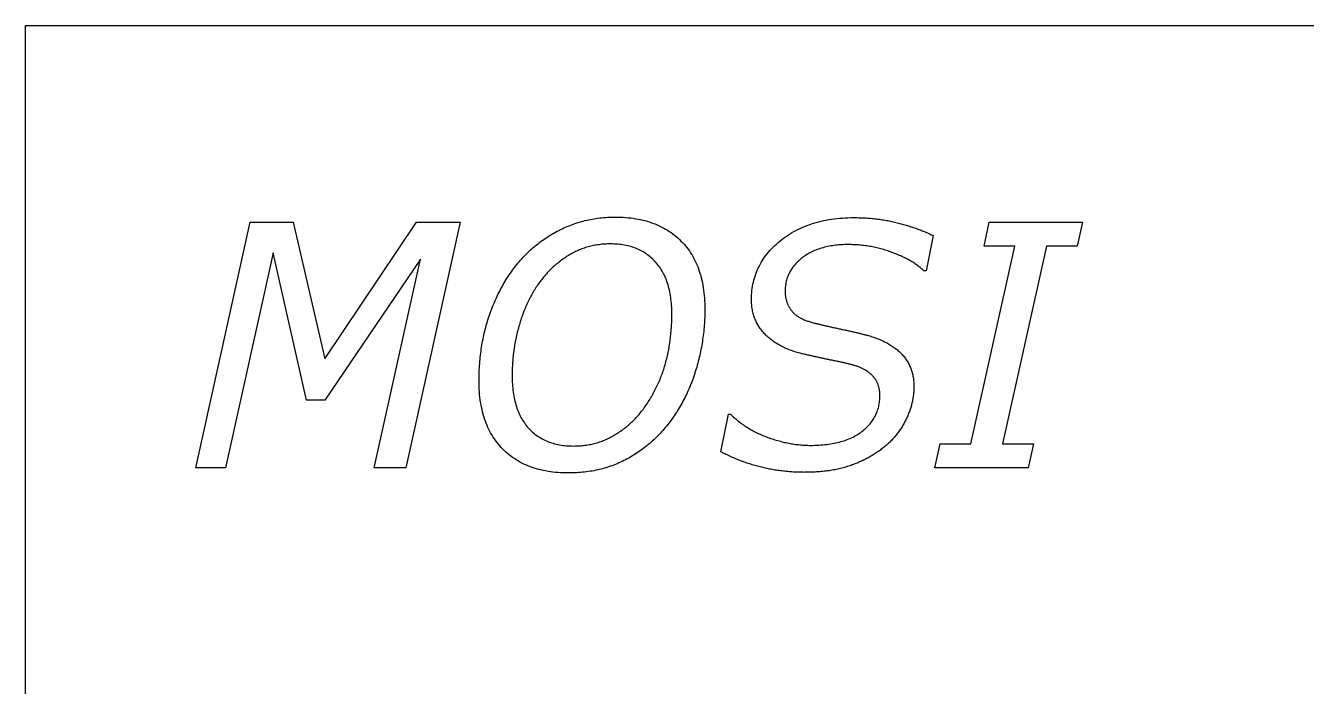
# Model space of a CAD drawing. Extents: x 0.1 to 5.4, y -0.8 to 9.9.
# Drawn here: x 0.074 to 2.662, y 8.592 to 9.926 of the extents above; entities that cross this region are included whole.
import ezdxf

# ---------------------------------------------------------------- set-up
doc = ezdxf.new("R2010")
doc.units = 0
doc.layers.add('CAPA_1', color=7, linetype='CONTINUOUS')

msp = doc.modelspace()

# ---------------------------------------------------------------- linework, layer by layer
at = {"layer": 'CAPA_1', "color": 7}
for points in [[(0.0738, 9.9262), (2.728, 9.9262), (2.728, 0.0738), (0.0738, 0.0738)], [(0.8421, 9.0329), (0.7782, 9.0329), (0.8721, 9.4546), (0.6789, 9.1696), (0.6412, 9.1696), (0.5742, 9.4676), (0.4777, 9.0329), (0.418, 9.0329), (0.5279, 9.5292), (0.6147, 9.5292), (0.6789, 9.2529), (0.8641, 9.5292), (0.952, 9.5292)], [(2.1001, 9.0329), (1.9116, 9.0329), (1.9222, 9.0813), (1.9845, 9.0813), (2.0732, 9.4809), (2.011, 9.4809), (2.0215, 9.5292), (2.2099, 9.5292), (2.1994, 9.4809), (2.1371, 9.4809), (2.0483, 9.0813), (2.1106, 9.0813)], [(1.4467, 9.3536)]]:
    msp.add_lwpolyline(points, close=True, dxfattribs=at)
for points in [[(1.1516, 9.5126), (1.1549, 9.5143), (1.1583, 9.516), (1.1617, 9.5176), (1.1652, 9.5191), (1.1686, 9.5206), (1.1721, 9.522), (1.1756, 9.5234), (1.1791, 9.5247), (1.1826, 9.526), (1.1862, 9.5272), (1.1898, 9.5283), (1.1934, 9.5294), (1.197, 9.5305), (1.2006, 9.5314), (1.2043, 9.5324), (1.2079, 9.5332), (1.2116, 9.5341), (1.2154, 9.5348), (1.2191, 9.5355), (1.2229, 9.5362), (1.2266, 9.5367), (1.2304, 9.5373), (1.2343, 9.5378), (1.2381, 9.5382), (1.242, 9.5385), (1.2459, 9.5389), (1.2498, 9.5391), (1.2537, 9.5393), (1.2576, 9.5394), (1.2616, 9.5395), (1.2656, 9.5396)], [(1.2656, 9.5396), (1.271, 9.5395), (1.2763, 9.5394), (1.2816, 9.5391), (1.2868, 9.5387), (1.2919, 9.5383), (1.297, 9.5377), (1.3019, 9.5371), (1.3068, 9.5363), (1.3117, 9.5355), (1.3164, 9.5345), (1.3211, 9.5335), (1.3256, 9.5323), (1.3302, 9.5311), (1.3346, 9.5297), (1.339, 9.5282), (1.3432, 9.5267), (1.3475, 9.525), (1.3516, 9.5233), (1.3556, 9.5214), (1.3596, 9.5194), (1.3635, 9.5174), (1.3674, 9.5152), (1.3711, 9.513), (1.3748, 9.5106), (1.3784, 9.5081), (1.3819, 9.5056), (1.3854, 9.5029), (1.3888, 9.5001), (1.3921, 9.4973), (1.3953, 9.4943), (1.3984, 9.4912)], [(1.5984, 9.4911), (1.6021, 9.4941), (1.6059, 9.497), (1.6099, 9.4998), (1.6138, 9.5025), (1.6179, 9.5052), (1.622, 9.5077), (1.6262, 9.5101), (1.6304, 9.5124), (1.6347, 9.5146), (1.6391, 9.5167), (1.6436, 9.5187), (1.6481, 9.5207), (1.6527, 9.5225), (1.6574, 9.5242), (1.6621, 9.5258), (1.667, 9.5274), (1.6718, 9.5288), (1.6768, 9.5301), (1.6818, 9.5313), (1.6869, 9.5325), (1.6921, 9.5335), (1.6973, 9.5344), (1.7026, 9.5353), (1.708, 9.536), (1.7134, 9.5367), (1.7189, 9.5372), (1.7245, 9.5376), (1.7301, 9.538), (1.7358, 9.5382), (1.7416, 9.5384), (1.7475, 9.5384)], [(1.7475, 9.5384), (1.7507, 9.5384), (1.7539, 9.5384), (1.757, 9.5383), (1.7602, 9.5382), (1.7633, 9.5381), (1.7664, 9.538), (1.7695, 9.5379), (1.7726, 9.5377), (1.7756, 9.5375), (1.7787, 9.5373), (1.7817, 9.537), (1.7847, 9.5368), (1.7876, 9.5365), (1.7906, 9.5362), (1.7935, 9.5358), (1.7964, 9.5355), (1.7993, 9.5351), (1.8022, 9.5347), (1.8051, 9.5343), (1.8079, 9.5338), (1.8107, 9.5334), (1.8135, 9.5329), (1.8163, 9.5324), (1.8191, 9.5318), (1.8218, 9.5313), (1.8245, 9.5307), (1.8272, 9.5301), (1.8299, 9.5294), (1.8326, 9.5288), (1.8352, 9.5281), (1.8379, 9.5274)], [(1.8379, 9.5274), (1.8405, 9.5267), (1.8431, 9.526), (1.8457, 9.5253), (1.8482, 9.5246), (1.8508, 9.5239), (1.8533, 9.5231), (1.8557, 9.5224), (1.8582, 9.5216), (1.8606, 9.5209), (1.863, 9.5201), (1.8654, 9.5193), (1.8678, 9.5186), (1.8701, 9.5178), (1.8724, 9.517), (1.8747, 9.5162), (1.877, 9.5153), (1.8792, 9.5145), (1.8815, 9.5137), (1.8837, 9.5128), (1.8858, 9.512), (1.888, 9.5111), (1.8901, 9.5103), (1.8922, 9.5094), (1.8943, 9.5085), (1.8963, 9.5076), (1.8983, 9.5067), (1.9004, 9.5058), (1.9023, 9.5049), (1.9043, 9.5039), (1.9062, 9.503), (1.9081, 9.5021)], [(1.0647, 9.4413), (1.067, 9.4441), (1.0693, 9.447), (1.0717, 9.4497), (1.074, 9.4525), (1.0765, 9.4552), (1.0789, 9.4579), (1.0814, 9.4605), (1.0839, 9.4631), (1.0865, 9.4657), (1.0891, 9.4682), (1.0917, 9.4707), (1.0944, 9.4731), (1.0971, 9.4756), (1.0998, 9.4779), (1.1026, 9.4803), (1.1054, 9.4826), (1.1082, 9.4848), (1.1111, 9.4871), (1.114, 9.4892), (1.1169, 9.4914), (1.1199, 9.4935), (1.1229, 9.4956), (1.126, 9.4976), (1.1291, 9.4996), (1.1322, 9.5016), (1.1353, 9.5035), (1.1385, 9.5054), (1.1417, 9.5073), (1.145, 9.5091), (1.1483, 9.5108), (1.1516, 9.5126)], [(1.9081, 9.5021), (1.8938, 9.4311), (1.8893, 9.4311)], [(1.2557, 9.4853), (1.2527, 9.4853), (1.2498, 9.4852), (1.2469, 9.4851), (1.244, 9.4849), (1.2412, 9.4847), (1.2383, 9.4845), (1.2355, 9.4842), (1.2327, 9.4838), (1.2299, 9.4834), (1.2271, 9.483), (1.2244, 9.4825), (1.2217, 9.482), (1.219, 9.4814), (1.2163, 9.4808), (1.2136, 9.4802), (1.2109, 9.4794), (1.2083, 9.4787), (1.2057, 9.4779), (1.2031, 9.477), (1.2005, 9.4762), (1.1979, 9.4752), (1.1954, 9.4742), (1.1928, 9.4732), (1.1903, 9.4721), (1.1878, 9.471), (1.1854, 9.4698), (1.1829, 9.4686), (1.1805, 9.4674), (1.1781, 9.4661), (1.1757, 9.4647), (1.1733, 9.4633)], [(1.347, 9.4486), (1.3449, 9.4509), (1.3427, 9.4532), (1.3405, 9.4554), (1.3382, 9.4575), (1.3358, 9.4595), (1.3334, 9.4614), (1.331, 9.4633), (1.3285, 9.4651), (1.3259, 9.4668), (1.3233, 9.4685), (1.3206, 9.47), (1.3179, 9.4715), (1.3151, 9.4729), (1.3123, 9.4743), (1.3094, 9.4755), (1.3064, 9.4767), (1.3034, 9.4778), (1.3004, 9.4788), (1.2973, 9.4798), (1.2941, 9.4807), (1.2909, 9.4815), (1.2876, 9.4822), (1.2843, 9.4829), (1.2809, 9.4834), (1.2774, 9.4839), (1.274, 9.4843), (1.2704, 9.4847), (1.2668, 9.485), (1.2632, 9.4851), (1.2594, 9.4853), (1.2557, 9.4853)], [(1.3984, 9.4912), (1.4015, 9.4881), (1.4045, 9.4849), (1.4073, 9.4815), (1.4101, 9.4781), (1.4127, 9.4747), (1.4153, 9.4711), (1.4178, 9.4674), (1.4201, 9.4637), (1.4224, 9.4598), (1.4245, 9.4559), (1.4266, 9.4519), (1.4285, 9.4478), (1.4304, 9.4436), (1.4322, 9.4394), (1.4338, 9.435), (1.4354, 9.4306), (1.4368, 9.4261), (1.4382, 9.4214), (1.4394, 9.4167), (1.4406, 9.412), (1.4416, 9.4071), (1.4426, 9.4021), (1.4434, 9.3971), (1.4442, 9.3919), (1.4448, 9.3867), (1.4454, 9.3814), (1.4459, 9.376), (1.4462, 9.3705), (1.4465, 9.365), (1.4466, 9.3593), (1.4467, 9.3536)], [(1.5409, 9.3731), (1.5409, 9.3777), (1.5411, 9.3822), (1.5414, 9.3867), (1.5418, 9.3911), (1.5424, 9.3954), (1.543, 9.3997), (1.5438, 9.404), (1.5447, 9.4082), (1.5457, 9.4123), (1.5468, 9.4164), (1.5481, 9.4205), (1.5495, 9.4245), (1.551, 9.4285), (1.5526, 9.4324), (1.5543, 9.4362), (1.5562, 9.44), (1.5582, 9.4438), (1.5602, 9.4475), (1.5625, 9.4511), (1.5648, 9.4548), (1.5672, 9.4583), (1.5698, 9.4618), (1.5725, 9.4653), (1.5753, 9.4687), (1.5783, 9.472), (1.5813, 9.4753), (1.5845, 9.4786), (1.5878, 9.4818), (1.5912, 9.485), (1.5947, 9.4881), (1.5984, 9.4911)], [(1.7363, 9.484), (1.7326, 9.484), (1.7289, 9.4839), (1.7253, 9.4837), (1.7217, 9.4835), (1.7182, 9.4833), (1.7147, 9.483), (1.7112, 9.4826), (1.7079, 9.4822), (1.7045, 9.4817), (1.7012, 9.4812), (1.698, 9.4806), (1.6948, 9.48), (1.6917, 9.4793), (1.6886, 9.4785), (1.6855, 9.4777), (1.6825, 9.4769), (1.6796, 9.476), (1.6767, 9.475), (1.6738, 9.474), (1.671, 9.4729), (1.6683, 9.4717), (1.6656, 9.4705), (1.6629, 9.4693), (1.6603, 9.468), (1.6577, 9.4666), (1.6552, 9.4652), (1.6527, 9.4638), (1.6503, 9.4622), (1.648, 9.4606), (1.6456, 9.459), (1.6434, 9.4573)], [(1.8245, 9.4683), (1.8217, 9.4693), (1.819, 9.4703), (1.8163, 9.4712), (1.8136, 9.4721), (1.8108, 9.473), (1.8081, 9.4738), (1.8053, 9.4746), (1.8026, 9.4754), (1.7998, 9.4761), (1.797, 9.4768), (1.7942, 9.4775), (1.7914, 9.4781), (1.7886, 9.4787), (1.7858, 9.4793), (1.7829, 9.4798), (1.7801, 9.4803), (1.7772, 9.4808), (1.7744, 9.4812), (1.7715, 9.4816), (1.7686, 9.482), (1.7657, 9.4824), (1.7628, 9.4827), (1.7599, 9.4829), (1.757, 9.4832), (1.7541, 9.4834), (1.7511, 9.4836), (1.7482, 9.4837), (1.7452, 9.4838), (1.7423, 9.4839), (1.7393, 9.484), (1.7363, 9.484)], [(1.1733, 9.4633), (1.1709, 9.4619), (1.1686, 9.4605), (1.1663, 9.459), (1.164, 9.4575), (1.1617, 9.4559), (1.1595, 9.4544), (1.1572, 9.4528), (1.155, 9.4511), (1.1528, 9.4494), (1.1507, 9.4477), (1.1485, 9.446), (1.1464, 9.4442), (1.1443, 9.4424), (1.1422, 9.4406), (1.1401, 9.4387), (1.1381, 9.4368), (1.1361, 9.4349), (1.1341, 9.4329), (1.1321, 9.4309), (1.1302, 9.4289), (1.1282, 9.4268), (1.1263, 9.4247), (1.1244, 9.4226), (1.1225, 9.4204), (1.1207, 9.4182), (1.1189, 9.416), (1.1171, 9.4137), (1.1153, 9.4115), (1.1135, 9.4091), (1.1118, 9.4068), (1.1101, 9.4044)], [(1.3799, 9.3443), (1.3799, 9.3487), (1.3798, 9.3529), (1.3796, 9.3572), (1.3794, 9.3613), (1.3791, 9.3654), (1.3787, 9.3694), (1.3782, 9.3734), (1.3777, 9.3773), (1.3771, 9.3811), (1.3765, 9.3849), (1.3758, 9.3886), (1.375, 9.3922), (1.3741, 9.3958), (1.3732, 9.3993), (1.3722, 9.4027), (1.3711, 9.4061), (1.37, 9.4094), (1.3688, 9.4126), (1.3676, 9.4158), (1.3662, 9.4189), (1.3648, 9.4219), (1.3633, 9.4249), (1.3618, 9.4278), (1.3602, 9.4306), (1.3585, 9.4334), (1.3568, 9.4361), (1.355, 9.4387), (1.3531, 9.4413), (1.3511, 9.4438), (1.3491, 9.4462), (1.347, 9.4486)], [(1.6434, 9.4573), (1.6412, 9.4556), (1.6391, 9.4538), (1.637, 9.452), (1.635, 9.4502), (1.6331, 9.4483), (1.6313, 9.4465), (1.6296, 9.4445), (1.6279, 9.4426), (1.6263, 9.4406), (1.6247, 9.4386), (1.6232, 9.4366), (1.6218, 9.4345), (1.6205, 9.4324), (1.6193, 9.4303), (1.6181, 9.4282), (1.617, 9.426), (1.6159, 9.4238), (1.615, 9.4215), (1.6141, 9.4193), (1.6132, 9.417), (1.6125, 9.4146), (1.6118, 9.4123), (1.6112, 9.4099), (1.6106, 9.4075), (1.6102, 9.405), (1.6098, 9.4025), (1.6095, 9.4), (1.6092, 9.3975), (1.609, 9.3949), (1.6089, 9.3923), (1.6089, 9.3897)], [(1.8893, 9.4311), (1.8878, 9.4325), (1.8863, 9.4338), (1.8847, 9.4352), (1.8831, 9.4365), (1.8815, 9.4379), (1.8798, 9.4392), (1.878, 9.4405), (1.8763, 9.4418), (1.8745, 9.4431), (1.8726, 9.4444), (1.8707, 9.4457), (1.8688, 9.4469), (1.8668, 9.4482), (1.8648, 9.4494), (1.8628, 9.4506), (1.8607, 9.4518), (1.8586, 9.453), (1.8564, 9.4542), (1.8542, 9.4553), (1.8519, 9.4565), (1.8496, 9.4576), (1.8473, 9.4588), (1.8449, 9.4599), (1.8425, 9.461), (1.84, 9.4621), (1.8375, 9.4631), (1.835, 9.4642), (1.8324, 9.4653), (1.8298, 9.4663), (1.8272, 9.4673), (1.8245, 9.4683)], [(1.0095, 9.336), (1.0107, 9.3397), (1.012, 9.3435), (1.0133, 9.3472), (1.0147, 9.351), (1.0161, 9.3546), (1.0175, 9.3583), (1.019, 9.3619), (1.0205, 9.3655), (1.022, 9.3691), (1.0236, 9.3727), (1.0252, 9.3762), (1.0268, 9.3797), (1.0285, 9.3832), (1.0302, 9.3866), (1.032, 9.3901), (1.0337, 9.3935), (1.0356, 9.3968), (1.0374, 9.4002), (1.0393, 9.4035), (1.0412, 9.4068), (1.0432, 9.41), (1.0452, 9.4133), (1.0472, 9.4165), (1.0493, 9.4197), (1.0514, 9.4229), (1.0535, 9.426), (1.0557, 9.4291), (1.0579, 9.4322), (1.0601, 9.4352), (1.0624, 9.4383), (1.0647, 9.4413)], [(1.1101, 9.4044), (1.1084, 9.402), (1.1068, 9.3996), (1.1052, 9.3972), (1.1037, 9.3947), (1.1021, 9.3922), (1.1006, 9.3897), (1.0991, 9.3872), (1.0977, 9.3847), (1.0962, 9.3821), (1.0948, 9.3795), (1.0934, 9.3769), (1.092, 9.3742), (1.0907, 9.3715), (1.0894, 9.3688), (1.0881, 9.3661), (1.0868, 9.3633), (1.0856, 9.3606), (1.0844, 9.3578), (1.0832, 9.3549), (1.082, 9.3521), (1.0809, 9.3492), (1.0797, 9.3463), (1.0786, 9.3434), (1.0776, 9.3404), (1.0765, 9.3375), (1.0755, 9.3345), (1.0745, 9.3314), (1.0735, 9.3284), (1.0726, 9.3253), (1.0717, 9.3222), (1.0708, 9.3191)], [(1.5683, 9.3028), (1.5666, 9.3047), (1.5649, 9.3066), (1.5633, 9.3085), (1.5617, 9.3104), (1.5602, 9.3123), (1.5587, 9.3143), (1.5573, 9.3163), (1.556, 9.3184), (1.5547, 9.3204), (1.5535, 9.3225), (1.5523, 9.3247), (1.5512, 9.3268), (1.5501, 9.329), (1.5491, 9.3312), (1.5482, 9.3334), (1.5473, 9.3357), (1.5465, 9.338), (1.5457, 9.3403), (1.545, 9.3427), (1.5443, 9.3451), (1.5437, 9.3475), (1.5432, 9.3499), (1.5427, 9.3524), (1.5423, 9.3549), (1.5419, 9.3574), (1.5416, 9.3599), (1.5413, 9.3625), (1.5411, 9.3651), (1.541, 9.3678), (1.5409, 9.3704), (1.5409, 9.3731)], [(1.6089, 9.3897), (1.6089, 9.3883), (1.6089, 9.3869), (1.609, 9.3855), (1.6091, 9.3841), (1.6092, 9.3827), (1.6094, 9.3814), (1.6095, 9.38), (1.6097, 9.3787), (1.6099, 9.3774), (1.6102, 9.3761), (1.6105, 9.3748), (1.6108, 9.3735), (1.6111, 9.3722), (1.6114, 9.3709), (1.6118, 9.3697), (1.6122, 9.3684), (1.6126, 9.3672), (1.6131, 9.366), (1.6136, 9.3648), (1.6141, 9.3636), (1.6146, 9.3624), (1.6152, 9.3612), (1.6157, 9.36), (1.6164, 9.3589), (1.617, 9.3577), (1.6176, 9.3566), (1.6183, 9.3555), (1.619, 9.3543), (1.6198, 9.3532), (1.6205, 9.3521), (1.6213, 9.3511)], [(1.4467, 9.3536), (1.4466, 9.3494), (1.4466, 9.3453), (1.4465, 9.3411), (1.4463, 9.337), (1.4462, 9.3329), (1.4459, 9.3287), (1.4457, 9.3246), (1.4454, 9.3205), (1.4451, 9.3164), (1.4447, 9.3124), (1.4443, 9.3083), (1.4438, 9.3042), (1.4433, 9.3002), (1.4428, 9.2961), (1.4422, 9.2921), (1.4416, 9.2881), (1.441, 9.2841), (1.4403, 9.2801), (1.4396, 9.2761), (1.4388, 9.2721), (1.438, 9.2681), (1.4372, 9.2642), (1.4363, 9.2602), (1.4354, 9.2563), (1.4344, 9.2523), (1.4334, 9.2484), (1.4324, 9.2445), (1.4313, 9.2406), (1.4302, 9.2367), (1.429, 9.2328), (1.4278, 9.2289)], [(1.6213, 9.3511), (1.6222, 9.35), (1.623, 9.349), (1.6239, 9.3479), (1.6249, 9.3469), (1.6259, 9.3459), (1.6269, 9.3449), (1.628, 9.344), (1.6291, 9.343), (1.6302, 9.3421), (1.6314, 9.3412), (1.6326, 9.3403), (1.6339, 9.3394), (1.6352, 9.3386), (1.6366, 9.3377), (1.638, 9.3369), (1.6394, 9.3361), (1.6409, 9.3353), (1.6424, 9.3345), (1.6439, 9.3338), (1.6455, 9.333), (1.6472, 9.3323), (1.6488, 9.3316), (1.6505, 9.3309), (1.6523, 9.3302), (1.6541, 9.3296), (1.6559, 9.329), (1.6578, 9.3283), (1.6597, 9.3277), (1.6617, 9.3272), (1.6637, 9.3266), (1.6657, 9.326)], [(0.9903, 9.209), (0.9903, 9.2133), (0.9904, 9.2177), (0.9905, 9.222), (0.9906, 9.2264), (0.9908, 9.2307), (0.991, 9.235), (0.9913, 9.2392), (0.9916, 9.2435), (0.9919, 9.2477), (0.9923, 9.2519), (0.9927, 9.2561), (0.9932, 9.2603), (0.9937, 9.2644), (0.9942, 9.2686), (0.9948, 9.2727), (0.9954, 9.2768), (0.9961, 9.2809), (0.9968, 9.2849), (0.9975, 9.289), (0.9983, 9.293), (0.9991, 9.297), (0.9999, 9.301), (1.0008, 9.3049), (1.0018, 9.3089), (1.0028, 9.3128), (1.0038, 9.3167), (1.0048, 9.3206), (1.0059, 9.3245), (1.0071, 9.3283), (1.0082, 9.3321), (1.0095, 9.336)], [(1.0708, 9.3191), (1.0699, 9.316), (1.0691, 9.3128), (1.0682, 9.3097), (1.0675, 9.3066), (1.0667, 9.3034), (1.066, 9.3003), (1.0653, 9.2971), (1.0646, 9.2939), (1.064, 9.2908), (1.0633, 9.2876), (1.0628, 9.2844), (1.0622, 9.2812), (1.0617, 9.278), (1.0612, 9.2748), (1.0607, 9.2716), (1.0603, 9.2684), (1.0598, 9.2652), (1.0595, 9.262), (1.0591, 9.2587), (1.0588, 9.2555), (1.0585, 9.2523), (1.0582, 9.249), (1.058, 9.2457), (1.0577, 9.2425), (1.0576, 9.2392), (1.0574, 9.2359), (1.0573, 9.2327), (1.0572, 9.2294), (1.0571, 9.2261), (1.0571, 9.2228), (1.057, 9.2195)], [(1.3662, 9.241), (1.367, 9.244), (1.3679, 9.2471), (1.3687, 9.2502), (1.3695, 9.2533), (1.3703, 9.2564), (1.371, 9.2595), (1.3717, 9.2627), (1.3724, 9.2658), (1.373, 9.269), (1.3736, 9.2723), (1.3742, 9.2755), (1.3748, 9.2788), (1.3753, 9.282), (1.3758, 9.2853), (1.3763, 9.2886), (1.3767, 9.292), (1.3771, 9.2953), (1.3775, 9.2987), (1.3779, 9.3021), (1.3782, 9.3055), (1.3785, 9.3089), (1.3788, 9.3124), (1.379, 9.3158), (1.3792, 9.3193), (1.3794, 9.3228), (1.3796, 9.3264), (1.3797, 9.3299), (1.3798, 9.3335), (1.3799, 9.3371), (1.3799, 9.3407), (1.3799, 9.3443)], [(1.6657, 9.326), (1.6671, 9.3257), (1.6684, 9.3254), (1.6698, 9.325), (1.6712, 9.3247), (1.6727, 9.3243), (1.6741, 9.324), (1.6756, 9.3236), (1.6772, 9.3233), (1.6787, 9.3229), (1.6803, 9.3225), (1.6819, 9.3221), (1.6836, 9.3218), (1.6852, 9.3214), (1.6869, 9.321), (1.6887, 9.3206), (1.6904, 9.3202), (1.6922, 9.3198), (1.694, 9.3194), (1.6958, 9.319), (1.6977, 9.3186), (1.6996, 9.3181), (1.7015, 9.3177), (1.7034, 9.3173), (1.7054, 9.3168), (1.7074, 9.3164), (1.7094, 9.316), (1.7115, 9.3155), (1.7136, 9.3151), (1.7157, 9.3146), (1.7179, 9.3141), (1.72, 9.3137)], [(1.6459, 9.2628), (1.6427, 9.2636), (1.6396, 9.2644), (1.6364, 9.2652), (1.6334, 9.2661), (1.6304, 9.267), (1.6274, 9.2679), (1.6244, 9.2689), (1.6216, 9.2699), (1.6187, 9.271), (1.6159, 9.2721), (1.6132, 9.2732), (1.6105, 9.2743), (1.6079, 9.2755), (1.6053, 9.2767), (1.6027, 9.278), (1.6002, 9.2793), (1.5978, 9.2806), (1.5954, 9.282), (1.593, 9.2834), (1.5907, 9.2848), (1.5884, 9.2863), (1.5862, 9.2878), (1.584, 9.2893), (1.5819, 9.2909), (1.5798, 9.2925), (1.5778, 9.2941), (1.5758, 9.2958), (1.5739, 9.2975), (1.572, 9.2993), (1.5701, 9.301), (1.5683, 9.3028)], [(1.72, 9.3137), (1.7222, 9.3132), (1.7243, 9.3128), (1.7265, 9.3123), (1.7286, 9.3118), (1.7307, 9.3114), (1.7327, 9.3109), (1.7348, 9.3105), (1.7368, 9.31), (1.7388, 9.3096), (1.7407, 9.3092), (1.7427, 9.3087), (1.7446, 9.3083), (1.7465, 9.3078), (1.7484, 9.3074), (1.7502, 9.307), (1.7521, 9.3065), (1.7539, 9.3061), (1.7557, 9.3057), (1.7574, 9.3053), (1.7592, 9.3048), (1.7609, 9.3044), (1.7626, 9.304), (1.7643, 9.3036), (1.7659, 9.3032), (1.7676, 9.3027), (1.7692, 9.3023), (1.7708, 9.3019), (1.7723, 9.3015), (1.7739, 9.3011), (1.7754, 9.3007), (1.7769, 9.3003)], [(1.7769, 9.3003), (1.7798, 9.2994), (1.7826, 9.2986), (1.7854, 9.2977), (1.7882, 9.2967), (1.7909, 9.2958), (1.7936, 9.2948), (1.7962, 9.2938), (1.7988, 9.2928), (1.8013, 9.2917), (1.8038, 9.2906), (1.8063, 9.2895), (1.8087, 9.2884), (1.811, 9.2872), (1.8133, 9.286), (1.8156, 9.2848), (1.8178, 9.2835), (1.82, 9.2823), (1.8221, 9.281), (1.8242, 9.2796), (1.8262, 9.2783), (1.8282, 9.2769), (1.8301, 9.2755), (1.832, 9.2741), (1.8339, 9.2726), (1.8357, 9.2711), (1.8374, 9.2696), (1.8391, 9.2681), (1.8408, 9.2665), (1.8424, 9.2649), (1.844, 9.2633), (1.8455, 9.2617)], [(1.7002, 9.2508), (1.6984, 9.2512), (1.6966, 9.2516), (1.6947, 9.252), (1.6929, 9.2524), (1.6911, 9.2528), (1.6893, 9.2532), (1.6875, 9.2536), (1.6857, 9.254), (1.6839, 9.2544), (1.6822, 9.2548), (1.6804, 9.2552), (1.6786, 9.2555), (1.6768, 9.2559), (1.6751, 9.2563), (1.6733, 9.2567), (1.6716, 9.2571), (1.6698, 9.2575), (1.6681, 9.2579), (1.6663, 9.2582), (1.6646, 9.2586), (1.6629, 9.259), (1.6612, 9.2594), (1.6595, 9.2598), (1.6577, 9.2602), (1.656, 9.2605), (1.6543, 9.2609), (1.6527, 9.2613), (1.651, 9.2617), (1.6493, 9.262), (1.6476, 9.2624), (1.6459, 9.2628)], [(1.7497, 9.2395), (1.7484, 9.2399), (1.747, 9.2403), (1.7456, 9.2407), (1.7442, 9.2411), (1.7428, 9.2415), (1.7414, 9.2418), (1.7399, 9.2422), (1.7385, 9.2426), (1.737, 9.243), (1.7355, 9.2434), (1.734, 9.2437), (1.7325, 9.2441), (1.7309, 9.2445), (1.7293, 9.2449), (1.7278, 9.2452), (1.7262, 9.2456), (1.7246, 9.246), (1.7229, 9.2463), (1.7213, 9.2467), (1.7196, 9.247), (1.7179, 9.2474), (1.7162, 9.2477), (1.7145, 9.2481), (1.7128, 9.2484), (1.7111, 9.2488), (1.7093, 9.2491), (1.7075, 9.2495), (1.7057, 9.2498), (1.7039, 9.2502), (1.7021, 9.2505), (1.7002, 9.2508)], [(1.8455, 9.2617), (1.847, 9.26), (1.8485, 9.2583), (1.8499, 9.2566), (1.8512, 9.2548), (1.8525, 9.2531), (1.8538, 9.2512), (1.855, 9.2494), (1.8562, 9.2476), (1.8573, 9.2457), (1.8583, 9.2437), (1.8593, 9.2418), (1.8603, 9.2398), (1.8612, 9.2378), (1.8621, 9.2358), (1.8629, 9.2337), (1.8636, 9.2316), (1.8643, 9.2295), (1.865, 9.2274), (1.8656, 9.2252), (1.8662, 9.223), (1.8667, 9.2208), (1.8672, 9.2185), (1.8676, 9.2163), (1.868, 9.214), (1.8683, 9.2116), (1.8685, 9.2092), (1.8688, 9.2069), (1.8689, 9.2044), (1.8691, 9.202), (1.8691, 9.1995), (1.8692, 9.197)], [(1.057, 9.2195), (1.0571, 9.2151), (1.0572, 9.2107), (1.0573, 9.2065), (1.0576, 9.2023), (1.0579, 9.1982), (1.0583, 9.1941), (1.0587, 9.1901), (1.0592, 9.1861), (1.0598, 9.1823), (1.0604, 9.1785), (1.0611, 9.1747), (1.0619, 9.1711), (1.0628, 9.1675), (1.0637, 9.1639), (1.0647, 9.1604), (1.0657, 9.157), (1.0668, 9.1537), (1.068, 9.1504), (1.0693, 9.1472), (1.0706, 9.1441), (1.072, 9.141), (1.0734, 9.138), (1.075, 9.135), (1.0766, 9.1321), (1.0782, 9.1293), (1.08, 9.1266), (1.0818, 9.1239), (1.0836, 9.1213), (1.0855, 9.1187), (1.0875, 9.1162), (1.0896, 9.1138)], [(1.3256, 9.1563), (1.3273, 9.1587), (1.329, 9.1612), (1.3307, 9.1637), (1.3323, 9.1662), (1.3339, 9.1688), (1.3355, 9.1713), (1.3371, 9.1739), (1.3386, 9.1765), (1.3401, 9.1791), (1.3416, 9.1817), (1.343, 9.1843), (1.3444, 9.187), (1.3458, 9.1897), (1.3472, 9.1924), (1.3485, 9.1951), (1.3498, 9.1978), (1.3511, 9.2006), (1.3524, 9.2033), (1.3536, 9.2061), (1.3548, 9.2089), (1.356, 9.2118), (1.3571, 9.2146), (1.3582, 9.2175), (1.3593, 9.2203), (1.3604, 9.2232), (1.3614, 9.2261), (1.3624, 9.2291), (1.3634, 9.232), (1.3644, 9.235), (1.3653, 9.238), (1.3662, 9.241)], [(1.4278, 9.2289), (1.4266, 9.2251), (1.4254, 9.2213), (1.4241, 9.2175), (1.4228, 9.2137), (1.4214, 9.21), (1.42, 9.2063), (1.4186, 9.2026), (1.4171, 9.1989), (1.4156, 9.1953), (1.4141, 9.1917), (1.4125, 9.1882), (1.4109, 9.1846), (1.4093, 9.1811), (1.4076, 9.1777), (1.4059, 9.1742), (1.4042, 9.1708), (1.4024, 9.1675), (1.4006, 9.1641), (1.3988, 9.1608), (1.3969, 9.1575), (1.395, 9.1542), (1.393, 9.151), (1.391, 9.1478), (1.389, 9.1446), (1.3869, 9.1415), (1.3848, 9.1384), (1.3827, 9.1353), (1.3805, 9.1323), (1.3783, 9.1292), (1.3761, 9.1262), (1.3738, 9.1233)], [(1.7874, 9.2168), (1.7866, 9.2178), (1.7857, 9.2188), (1.7848, 9.2197), (1.7839, 9.2206), (1.783, 9.2216), (1.782, 9.2225), (1.781, 9.2233), (1.78, 9.2242), (1.779, 9.2251), (1.7779, 9.2259), (1.7768, 9.2267), (1.7757, 9.2275), (1.7746, 9.2283), (1.7734, 9.229), (1.7722, 9.2298), (1.771, 9.2305), (1.7697, 9.2312), (1.7685, 9.2319), (1.7672, 9.2326), (1.7659, 9.2333), (1.7645, 9.2339), (1.7632, 9.2346), (1.7618, 9.2352), (1.7604, 9.2358), (1.7589, 9.2364), (1.7574, 9.2369), (1.756, 9.2375), (1.7544, 9.238), (1.7529, 9.2385), (1.7513, 9.239), (1.7497, 9.2395)], [(1.8005, 9.1785), (1.8005, 9.18), (1.8004, 9.1815), (1.8004, 9.1829), (1.8003, 9.1843), (1.8002, 9.1857), (1.8, 9.1871), (1.7998, 9.1885), (1.7996, 9.1899), (1.7994, 9.1912), (1.7991, 9.1926), (1.7989, 9.1939), (1.7985, 9.1952), (1.7982, 9.1964), (1.7978, 9.1977), (1.7974, 9.199), (1.797, 9.2002), (1.7966, 9.2014), (1.7961, 9.2026), (1.7956, 9.2038), (1.7951, 9.205), (1.7945, 9.2061), (1.7939, 9.2073), (1.7933, 9.2084), (1.7927, 9.2095), (1.792, 9.2106), (1.7913, 9.2117), (1.7906, 9.2127), (1.7898, 9.2138), (1.789, 9.2148), (1.7882, 9.2158), (1.7874, 9.2168)], [(1.0382, 9.071), (1.0352, 9.0742), (1.0322, 9.0774), (1.0294, 9.0808), (1.0266, 9.0842), (1.024, 9.0877), (1.0215, 9.0913), (1.019, 9.095), (1.0167, 9.0988), (1.0144, 9.1026), (1.0123, 9.1066), (1.0102, 9.1106), (1.0083, 9.1147), (1.0064, 9.1189), (1.0047, 9.1232), (1.0031, 9.1276), (1.0015, 9.132), (1.0001, 9.1366), (0.9987, 9.1412), (0.9975, 9.1459), (0.9963, 9.1507), (0.9953, 9.1555), (0.9943, 9.1605), (0.9935, 9.1656), (0.9927, 9.1707), (0.9921, 9.1759), (0.9915, 9.1812), (0.9911, 9.1866), (0.9907, 9.192), (0.9905, 9.1976), (0.9903, 9.2032), (0.9903, 9.209)], [(1.8692, 9.197), (1.8691, 9.1949), (1.8691, 9.1928), (1.869, 9.1907), (1.8689, 9.1886), (1.8688, 9.1865), (1.8686, 9.1844), (1.8684, 9.1823), (1.8681, 9.1802), (1.8679, 9.1781), (1.8676, 9.176), (1.8672, 9.1739), (1.8669, 9.1718), (1.8665, 9.1697), (1.866, 9.1676), (1.8656, 9.1655), (1.8651, 9.1634), (1.8646, 9.1613), (1.864, 9.1592), (1.8634, 9.1571), (1.8628, 9.155), (1.8621, 9.1529), (1.8614, 9.1508), (1.8607, 9.1487), (1.86, 9.1466), (1.8592, 9.1445), (1.8584, 9.1425), (1.8575, 9.1404), (1.8567, 9.1383), (1.8557, 9.1362), (1.8548, 9.1341), (1.8538, 9.132)], [(1.7641, 9.1065), (1.7664, 9.1083), (1.7686, 9.1102), (1.7708, 9.1121), (1.7729, 9.1141), (1.7749, 9.116), (1.7768, 9.118), (1.7787, 9.1201), (1.7805, 9.1221), (1.7822, 9.1242), (1.7838, 9.1264), (1.7853, 9.1285), (1.7868, 9.1307), (1.7882, 9.1329), (1.7896, 9.1352), (1.7908, 9.1375), (1.792, 9.1398), (1.7931, 9.1422), (1.7941, 9.1446), (1.795, 9.147), (1.7959, 9.1494), (1.7967, 9.1519), (1.7974, 9.1544), (1.7981, 9.157), (1.7986, 9.1596), (1.7991, 9.1622), (1.7996, 9.1648), (1.7999, 9.1675), (1.8002, 9.1702), (1.8004, 9.1729), (1.8005, 9.1757), (1.8005, 9.1785)], [(1.2633, 9.0988), (1.2657, 9.1002), (1.2681, 9.1016), (1.2704, 9.1031), (1.2727, 9.1046), (1.275, 9.1062), (1.2772, 9.1077), (1.2795, 9.1093), (1.2817, 9.1109), (1.2839, 9.1126), (1.286, 9.1143), (1.2881, 9.116), (1.2903, 9.1177), (1.2923, 9.1195), (1.2944, 9.1213), (1.2964, 9.1231), (1.2984, 9.125), (1.3004, 9.1268), (1.3024, 9.1288), (1.3043, 9.1307), (1.3062, 9.1327), (1.3081, 9.1347), (1.31, 9.1367), (1.3118, 9.1388), (1.3136, 9.1409), (1.3154, 9.143), (1.3172, 9.1452), (1.3189, 9.1474), (1.3206, 9.1496), (1.3223, 9.1518), (1.324, 9.1541), (1.3256, 9.1564)], [(1.3256, 9.1564), (1.3256, 9.1563)], [(1.4789, 9.0655), (1.4942, 9.1412), (1.4987, 9.1412)], [(1.4987, 9.1412), (1.5007, 9.1393), (1.5027, 9.1374), (1.5048, 9.1355), (1.5069, 9.1336), (1.509, 9.1318), (1.5111, 9.13), (1.5133, 9.1282), (1.5155, 9.1265), (1.5177, 9.1248), (1.5199, 9.1231), (1.5222, 9.1215), (1.5245, 9.1198), (1.5268, 9.1182), (1.5292, 9.1167), (1.5316, 9.1151), (1.534, 9.1136), (1.5365, 9.1122), (1.5389, 9.1107), (1.5415, 9.1093), (1.544, 9.1079), (1.5466, 9.1065), (1.5491, 9.1052), (1.5518, 9.1039), (1.5544, 9.1026), (1.5571, 9.1014), (1.5598, 9.1002), (1.5625, 9.099), (1.5653, 9.0978), (1.5681, 9.0967), (1.5709, 9.0956), (1.5738, 9.0945)], [(1.0896, 9.1138), (1.0918, 9.1115), (1.094, 9.1092), (1.0962, 9.1071), (1.0985, 9.105), (1.1009, 9.1029), (1.1033, 9.101), (1.1058, 9.0991), (1.1083, 9.0973), (1.1109, 9.0956), (1.1136, 9.094), (1.1163, 9.0924), (1.119, 9.0909), (1.1218, 9.0895), (1.1247, 9.0882), (1.1276, 9.0869), (1.1305, 9.0857), (1.1336, 9.0846), (1.1366, 9.0836), (1.1398, 9.0826), (1.143, 9.0818), (1.1462, 9.081), (1.1495, 9.0802), (1.1528, 9.0796), (1.1562, 9.079), (1.1597, 9.0785), (1.1632, 9.0781), (1.1668, 9.0777), (1.1704, 9.0775), (1.1741, 9.0773), (1.1778, 9.0772), (1.1816, 9.0771)], [(1.3738, 9.1233), (1.3715, 9.1203), (1.3691, 9.1173), (1.3667, 9.1144), (1.3642, 9.1115), (1.3617, 9.1086), (1.3592, 9.1058), (1.3567, 9.1031), (1.3541, 9.1004), (1.3515, 9.0977), (1.3488, 9.095), (1.3462, 9.0924), (1.3435, 9.0899), (1.3407, 9.0874), (1.338, 9.0849), (1.3352, 9.0825), (1.3323, 9.0801), (1.3295, 9.0778), (1.3266, 9.0755), (1.3237, 9.0732), (1.3208, 9.071), (1.3178, 9.0688), (1.3148, 9.0667), (1.3117, 9.0646), (1.3087, 9.0625), (1.3056, 9.0605), (1.3024, 9.0585), (1.2993, 9.0566), (1.2961, 9.0547), (1.2929, 9.0529), (1.2896, 9.0511), (1.2863, 9.0493)], [(1.8538, 9.132), (1.8528, 9.13), (1.8518, 9.1279), (1.8508, 9.1259), (1.8497, 9.1238), (1.8486, 9.1218), (1.8474, 9.1199), (1.8463, 9.1179), (1.8451, 9.1159), (1.8439, 9.114), (1.8427, 9.1121), (1.8414, 9.1102), (1.8401, 9.1084), (1.8388, 9.1065), (1.8375, 9.1047), (1.8362, 9.1029), (1.8348, 9.1011), (1.8334, 9.0993), (1.8319, 9.0976), (1.8305, 9.0959), (1.829, 9.0942), (1.8275, 9.0925), (1.826, 9.0908), (1.8244, 9.0892), (1.8228, 9.0875), (1.8212, 9.0859), (1.8196, 9.0843), (1.8179, 9.0828), (1.8162, 9.0812), (1.8145, 9.0797), (1.8128, 9.0782), (1.811, 9.0767)], [(1.1816, 9.0771), (1.1845, 9.0772), (1.1874, 9.0772), (1.1902, 9.0773), (1.1931, 9.0775), (1.1959, 9.0777), (1.1987, 9.0779), (1.2015, 9.0782), (1.2043, 9.0786), (1.207, 9.079), (1.2098, 9.0794), (1.2125, 9.0799), (1.2152, 9.0804), (1.2179, 9.0809), (1.2206, 9.0816), (1.2232, 9.0822), (1.2259, 9.0829), (1.2285, 9.0836), (1.2311, 9.0844), (1.2337, 9.0853), (1.2362, 9.0861), (1.2388, 9.0871), (1.2413, 9.088), (1.2438, 9.0891), (1.2463, 9.0901), (1.2488, 9.0912), (1.2513, 9.0924), (1.2537, 9.0936), (1.2562, 9.0948), (1.2586, 9.0961), (1.261, 9.0974), (1.2633, 9.0988)], [(1.5738, 9.0945), (1.5766, 9.0935), (1.5795, 9.0925), (1.5824, 9.0916), (1.5852, 9.0907), (1.5881, 9.0898), (1.5909, 9.0889), (1.5938, 9.0881), (1.5966, 9.0873), (1.5995, 9.0866), (1.6023, 9.0859), (1.6051, 9.0852), (1.6079, 9.0845), (1.6107, 9.0839), (1.6135, 9.0833), (1.6163, 9.0828), (1.6191, 9.0823), (1.6218, 9.0818), (1.6246, 9.0813), (1.6274, 9.0809), (1.6301, 9.0805), (1.6329, 9.0802), (1.6356, 9.0799), (1.6383, 9.0796), (1.6411, 9.0793), (1.6438, 9.0791), (1.6465, 9.0789), (1.6492, 9.0788), (1.6519, 9.0787), (1.6546, 9.0786), (1.6573, 9.0785), (1.66, 9.0785)], [(1.66, 9.0785), (1.6643, 9.0785), (1.6686, 9.0786), (1.6729, 9.0788), (1.677, 9.079), (1.6811, 9.0792), (1.6851, 9.0796), (1.6891, 9.0799), (1.693, 9.0804), (1.6968, 9.0809), (1.7005, 9.0814), (1.7042, 9.082), (1.7079, 9.0827), (1.7114, 9.0834), (1.7149, 9.0842), (1.7183, 9.0851), (1.7217, 9.086), (1.725, 9.0869), (1.7282, 9.0879), (1.7314, 9.089), (1.7345, 9.0902), (1.7375, 9.0913), (1.7405, 9.0926), (1.7433, 9.0939), (1.7462, 9.0953), (1.7489, 9.0967), (1.7516, 9.0982), (1.7543, 9.0997), (1.7568, 9.1013), (1.7593, 9.103), (1.7617, 9.1047), (1.7641, 9.1065)], [(1.1711, 9.0227), (1.1656, 9.0227), (1.1602, 9.0229), (1.155, 9.0231), (1.1497, 9.0235), (1.1446, 9.0239), (1.1396, 9.0245), (1.1346, 9.0251), (1.1297, 9.0259), (1.1248, 9.0267), (1.1201, 9.0277), (1.1154, 9.0287), (1.1108, 9.0299), (1.1063, 9.0311), (1.1019, 9.0325), (1.0975, 9.034), (1.0932, 9.0355), (1.089, 9.0372), (1.0849, 9.0389), (1.0808, 9.0408), (1.0769, 9.0428), (1.073, 9.0448), (1.0691, 9.047), (1.0654, 9.0493), (1.0617, 9.0516), (1.0581, 9.0541), (1.0546, 9.0566), (1.0512, 9.0593), (1.0478, 9.0621), (1.0445, 9.0649), (1.0413, 9.0679), (1.0382, 9.071)], [(1.561, 9.0342), (1.5583, 9.0348), (1.5556, 9.0355), (1.5529, 9.0363), (1.5502, 9.037), (1.5475, 9.0378), (1.5448, 9.0386), (1.5422, 9.0394), (1.5395, 9.0402), (1.5368, 9.0411), (1.5342, 9.0419), (1.5315, 9.0428), (1.5288, 9.0438), (1.5262, 9.0447), (1.5235, 9.0457), (1.5209, 9.0467), (1.5182, 9.0477), (1.5156, 9.0487), (1.5129, 9.0498), (1.5103, 9.0508), (1.5077, 9.0519), (1.505, 9.0531), (1.5024, 9.0542), (1.4998, 9.0554), (1.4972, 9.0566), (1.4945, 9.0578), (1.4919, 9.059), (1.4893, 9.0603), (1.4867, 9.0616), (1.4841, 9.0629), (1.4815, 9.0642), (1.4789, 9.0655)], [(1.811, 9.0767), (1.8091, 9.0751), (1.8072, 9.0735), (1.8053, 9.072), (1.8033, 9.0705), (1.8013, 9.069), (1.7993, 9.0675), (1.7972, 9.0661), (1.7952, 9.0647), (1.7931, 9.0633), (1.791, 9.0619), (1.7889, 9.0605), (1.7868, 9.0592), (1.7846, 9.0579), (1.7824, 9.0566), (1.7802, 9.0553), (1.778, 9.0541), (1.7757, 9.0529), (1.7735, 9.0517), (1.7712, 9.0505), (1.7689, 9.0493), (1.7665, 9.0482), (1.7642, 9.0471), (1.7618, 9.046), (1.7594, 9.0449), (1.757, 9.0439), (1.7546, 9.0428), (1.7521, 9.0418), (1.7496, 9.0409), (1.7471, 9.0399), (1.7446, 9.039), (1.7421, 9.038)], [(1.2863, 9.0493), (1.283, 9.0476), (1.2797, 9.046), (1.2763, 9.0444), (1.2729, 9.0429), (1.2695, 9.0414), (1.2661, 9.04), (1.2626, 9.0386), (1.2591, 9.0373), (1.2556, 9.0361), (1.252, 9.0349), (1.2484, 9.0337), (1.2448, 9.0327), (1.2412, 9.0316), (1.2375, 9.0307), (1.2338, 9.0298), (1.2301, 9.0289), (1.2264, 9.0281), (1.2226, 9.0273), (1.2188, 9.0266), (1.215, 9.026), (1.2111, 9.0254), (1.2072, 9.0249), (1.2033, 9.0244), (1.1994, 9.024), (1.1954, 9.0236), (1.1914, 9.0233), (1.1874, 9.0231), (1.1834, 9.0229), (1.1793, 9.0228), (1.1752, 9.0227), (1.1711, 9.0227)], [(1.7421, 9.038), (1.7395, 9.0372), (1.7369, 9.0363), (1.7343, 9.0355), (1.7317, 9.0347), (1.729, 9.0339), (1.7263, 9.0332), (1.7236, 9.0324), (1.7208, 9.0318), (1.718, 9.0311), (1.7152, 9.0305), (1.7124, 9.0299), (1.7095, 9.0293), (1.7066, 9.0288), (1.7036, 9.0283), (1.7007, 9.0278), (1.6977, 9.0273), (1.6947, 9.0269), (1.6916, 9.0265), (1.6885, 9.0261), (1.6854, 9.0258), (1.6822, 9.0255), (1.6791, 9.0252), (1.6759, 9.025), (1.6726, 9.0248), (1.6694, 9.0246), (1.6661, 9.0244), (1.6627, 9.0243), (1.6594, 9.0242), (1.656, 9.0241), (1.6526, 9.0241), (1.6491, 9.0241)], [(1.6491, 9.0239), (1.6461, 9.024), (1.6432, 9.024), (1.6402, 9.024), (1.6373, 9.0241), (1.6343, 9.0242), (1.6314, 9.0243), (1.6284, 9.0245), (1.6255, 9.0246), (1.6226, 9.0248), (1.6197, 9.025), (1.6168, 9.0252), (1.6139, 9.0255), (1.6111, 9.0257), (1.6082, 9.026), (1.6054, 9.0263), (1.6025, 9.0267), (1.5997, 9.027), (1.5969, 9.0274), (1.594, 9.0278), (1.5912, 9.0282), (1.5884, 9.0286), (1.5857, 9.0291), (1.5829, 9.0296), (1.5801, 9.0301), (1.5773, 9.0306), (1.5746, 9.0311), (1.5719, 9.0317), (1.5691, 9.0323), (1.5664, 9.0329), (1.5637, 9.0335), (1.561, 9.0342)], [(1.6491, 9.0241), (1.6491, 9.0239)]]:
    msp.add_lwpolyline(points, dxfattribs=at)

doc.saveas('drawing.dxf')
